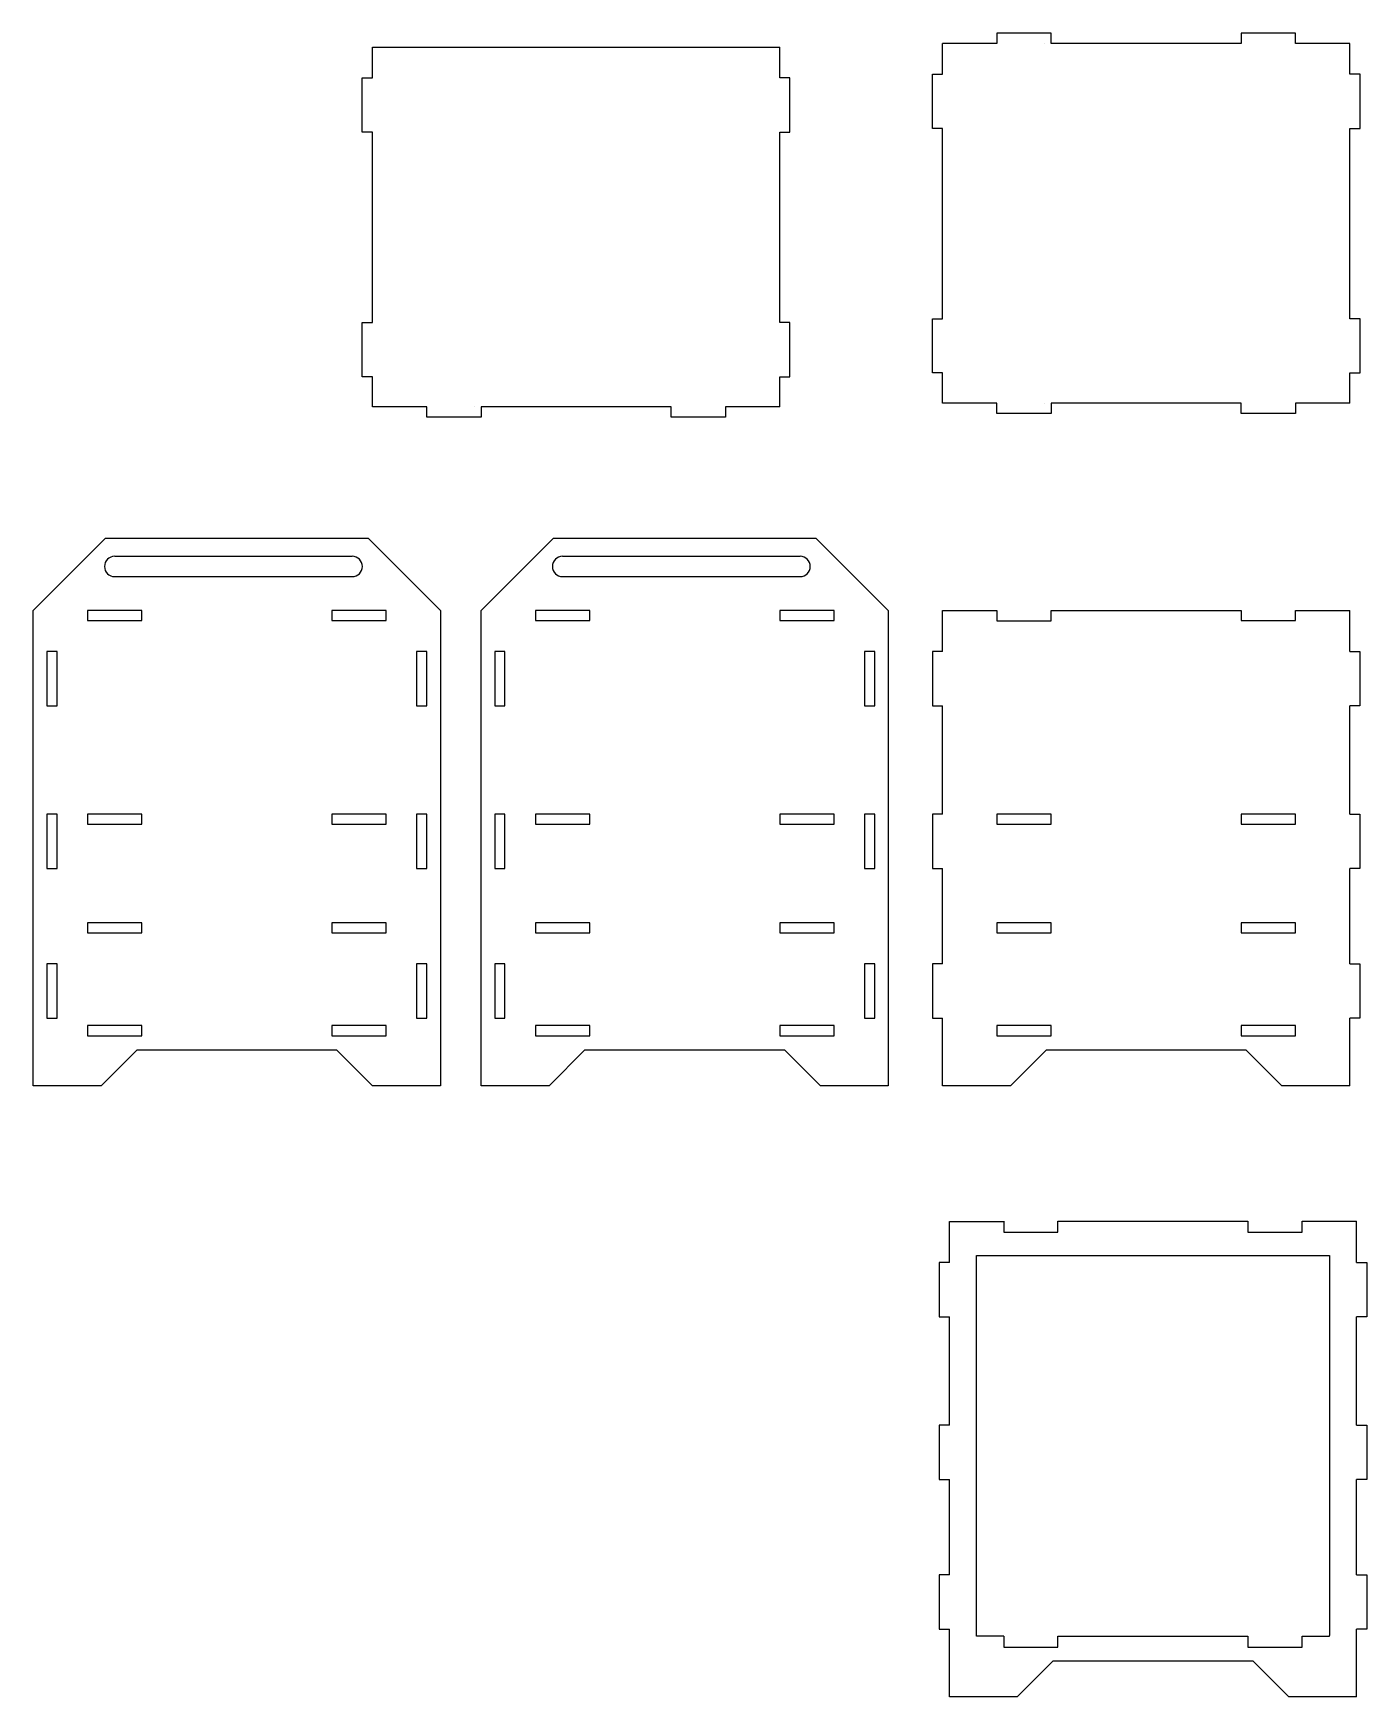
# Model space of a CAD drawing. Header units: millimetres. Extents: x 100 to 2065, y -800 to 1650.
import ezdxf

# ---------------------------------------------------------------- set-up
doc = ezdxf.new("R2010")
doc.units = ezdxf.units.MM
doc.layers.get('0').update_dxf_attribs({"lineweight": 25, "true_color": 0xffffff})

msp = doc.modelspace()

# ---------------------------------------------------------------- linework, layer by layer
for p, q in [((1520, 1650.4), (1520, 1635.3)), ((1600, 1650.4), (1520, 1650.4)), ((1600, 1635.3), (1600, 1650.4)), ((1880, 1650.4), (1880, 1635.3)), ((1960, 1650.4), (1880, 1650.4)), ((1960, 1635.3), (1960, 1650.4)), ((600, 1584.5), (600, 1629.8)), ((600, 1629.8), (1200, 1629.8)), ((670, 1629), (670, 1629)), ((750, 1629), (750, 1629)), ((1200, 1584.5), (1200, 1629.8)), ((1520, 1635.3), (1440, 1635.3)), ((1440, 1590), (1440, 1635.3)), ((1510, 1635.3), (1510, 1635.3)), ((1590, 1635.3), (1590, 1635.3)), ((1880, 1635.3), (1600, 1635.3)), ((2040, 1635.3), (1960, 1635.3)), ((2040, 1590), (2040, 1635.3)), ((584.9, 1584.5), (600, 1584.5)), ((584.9, 1504.5), (584.9, 1584.5)), ((1215.1, 1584.5), (1200, 1584.5)), ((1215.1, 1504.5), (1215.1, 1584.5)), ((1424.9, 1590), (1440, 1590)), ((1424.9, 1510), (1424.9, 1590)), ((2055.1, 1590), (2040, 1590)), ((2055.1, 1510), (2055.1, 1590)), ((600, 1504.5), (584.9, 1504.5)), ((600, 1224.5), (600, 1504.5)), ((1200, 1504.5), (1215.1, 1504.5)), ((1200, 1224.5), (1200, 1504.5)), ((1440, 1510), (1424.9, 1510)), ((1440, 1230), (1440, 1510)), ((2040, 1510), (2055.1, 1510)), ((2040, 1230), (2040, 1510)), ((1424.9, 1230), (1440, 1230)), ((1424.9, 1150), (1424.9, 1230)), ((2055.1, 1230), (2040, 1230)), ((2055.1, 1150), (2055.1, 1230)), ((584.9, 1224.5), (600, 1224.5)), ((584.9, 1144.5), (584.9, 1224.5)), ((1215.1, 1224.5), (1200, 1224.5)), ((1215.1, 1144.5), (1215.1, 1224.5)), ((600, 1144.5), (584.9, 1144.5)), ((600, 1100), (600, 1144.5)), ((1200, 1144.5), (1215.1, 1144.5)), ((1200, 1100), (1200, 1144.5)), ((1440, 1150), (1424.9, 1150)), ((1440, 1105.5), (1440, 1150)), ((2040, 1150), (2055.1, 1150)), ((2040, 1105.5), (2040, 1150)), ((1520, 1105.5), (1440, 1105.5)), ((1510, 1105.5), (1510, 1105.5)), ((1520, 1090.4), (1520, 1105.5)), ((1590, 1105.5), (1590, 1105.5)), ((1600, 1105.5), (1600, 1090.4)), ((1880, 1105.5), (1600, 1105.5)), ((1880, 1090.4), (1880, 1105.5)), ((1960, 1105.5), (1960, 1090.4)), ((2040, 1105.5), (1960, 1105.5)), ((680, 1100), (600, 1100)), ((670, 1100), (670, 1100)), ((680, 1084.9), (680, 1100)), ((760, 1084.9), (680, 1084.9)), ((750, 1100), (750, 1100)), ((760, 1100), (760, 1084.9)), ((1040, 1100), (760, 1100)), ((1040, 1084.9), (1040, 1100)), ((1120, 1084.9), (1040, 1084.9)), ((1120, 1100), (1120, 1084.9)), ((1200, 1100), (1120, 1100)), ((1600, 1090.4), (1520, 1090.4)), ((1960, 1090.4), (1880, 1090.4)), ((100, 800), (206.1, 906.1)), ((593.9, 906.1), (206.1, 906.1)), ((700, 800), (593.9, 906.1)), ((760, 800), (866.1, 906.1)), ((1253.9, 906.1), (866.1, 906.1)), ((1360, 800), (1253.9, 906.1)), ((220, 880), (570, 880)), ((880, 880), (1230, 880)), ((220, 850), (570, 850)), ((880, 850), (1230, 850)), ((100, 100), (100, 800)), ((260, 800.3), (180, 800.3)), ((180, 800.3), (180, 785.2)), ((180, 785.2), (260, 785.2)), ((260, 785.2), (260, 800.3)), ((620, 800.3), (540, 800.3)), ((540, 800.3), (540, 785.2)), ((540, 785.2), (620, 785.2)), ((620, 785.2), (620, 800.3)), ((700, 800), (700, 100)), ((760, 100), (760, 800)), ((920, 800.3), (840, 800.3)), ((840, 800.3), (840, 785.2)), ((840, 785.2), (920, 785.2)), ((920, 785.2), (920, 800.3)), ((1280, 800.3), (1200, 800.3)), ((1200, 800.3), (1200, 785.2)), ((1200, 785.2), (1280, 785.2)), ((1280, 785.2), (1280, 800.3)), ((1360, 800), (1360, 100)), ((1440, 739.7), (1440, 800)), ((1440, 800), (1520, 800)), ((1520, 800), (1520, 784.9)), ((1520, 784.9), (1600, 784.9)), ((1600, 784.9), (1600, 800.3)), ((1600, 800.3), (1880, 800.3)), ((1880, 800.3), (1880, 785.2)), ((1880, 785.2), (1960, 785.2)), ((1960, 785.2), (1960, 800.3)), ((1960, 800.3), (2040, 800.3)), ((2040, 800), (2040, 800.3)), ((2040, 739.7), (2040, 800)), ((135.1, 739.7), (120, 739.7)), ((120, 739.7), (120, 659.7)), ((135.1, 659.7), (135.1, 739.7)), ((680, 739.7), (664.9, 739.7)), ((664.9, 739.7), (664.9, 659.7)), ((680, 659.7), (680, 739.7)), ((795.1, 739.7), (780, 739.7)), ((780, 739.7), (780, 659.7)), ((795.1, 659.7), (795.1, 739.7)), ((1340, 739.7), (1324.9, 739.7)), ((1324.9, 739.7), (1324.9, 659.7)), ((1340, 659.7), (1340, 739.7)), ((1440, 739.7), (1425, 739.7)), ((1425, 739.7), (1425, 659.7)), ((1440, 739.7), (1440, 739.7)), ((1440, 739.7), (1440, 739.7)), ((2040, 739.7), (2040, 739.7)), ((2040, 739.7), (2055, 739.7)), ((2040, 739.7), (2040, 739.7)), ((2055, 739.7), (2055, 659.7)), ((120, 659.7), (135.1, 659.7)), ((664.9, 659.7), (680, 659.7)), ((780, 659.7), (795.1, 659.7)), ((1324.9, 659.7), (1340, 659.7)), ((1425, 659.7), (1440, 659.7)), ((1440, 500), (1440, 659.7)), ((1440, 659.7), (1440, 659.7)), ((2040, 500), (2040, 659.7)), ((2040, 659.7), (2040, 659.7)), ((2055, 659.7), (2040, 659.7)), ((135.1, 500.3), (120, 500.3)), ((120, 500.3), (120, 420.3)), ((135.1, 420.3), (135.1, 500.3)), ((260, 500.3), (180, 500.3)), ((260, 500.3), (180, 500.3)), ((180, 500.3), (180, 485.2)), ((260, 485.2), (260, 500.3)), ((620, 500.3), (540, 500.3)), ((620, 500.3), (540, 500.3)), ((540, 500.3), (540, 485.2)), ((620, 485.2), (620, 500.3)), ((680, 500.3), (664.9, 500.3)), ((664.9, 500.3), (664.9, 420.3)), ((680, 420.3), (680, 500.3)), ((795.1, 500.3), (780, 500.3)), ((780, 500.3), (780, 420.3)), ((795.1, 420.3), (795.1, 500.3)), ((920, 500.3), (840, 500.3)), ((920, 500.3), (840, 500.3)), ((840, 500.3), (840, 485.2)), ((920, 485.2), (920, 500.3)), ((1280, 500.3), (1200, 500.3)), ((1280, 500.3), (1200, 500.3)), ((1200, 500.3), (1200, 485.2)), ((1280, 485.2), (1280, 500.3)), ((1340, 500.3), (1324.9, 500.3)), ((1324.9, 500.3), (1324.9, 420.3)), ((1340, 420.3), (1340, 500.3)), ((1440, 500), (1425, 500)), ((1425, 500), (1425, 420)), ((1600, 500.3), (1520, 500.3)), ((1520, 500.3), (1520, 485.2)), ((1600, 485.2), (1600, 500.3)), ((1960, 500.3), (1880, 500.3)), ((1960, 500.3), (1880, 500.3)), ((1880, 500.3), (1880, 485.2)), ((1960, 485.2), (1960, 500.3)), ((2040, 500), (2055, 500)), ((2055, 500), (2055, 420)), ((180, 485.2), (260, 485.2)), ((540, 485.2), (620, 485.2)), ((840, 485.2), (920, 485.2)), ((1200, 485.2), (1280, 485.2)), ((1520, 485.2), (1600, 485.2)), ((1880, 485.2), (1960, 485.2)), ((120, 420.3), (135.1, 420.3)), ((664.9, 420.3), (680, 420.3)), ((780, 420.3), (795.1, 420.3)), ((1324.9, 420.3), (1340, 420.3)), ((1425, 420), (1440, 420)), ((1440, 279.7), (1440, 420)), ((1440, 420), (1440, 420)), ((2040, 279.7), (2040, 420)), ((2055, 420), (2040, 420)), ((2040, 420), (2040, 420)), ((260, 340.3), (180, 340.3)), ((260, 340.3), (180, 340.3)), ((180, 340.3), (180, 325.2)), ((180, 325.2), (260, 325.2)), ((260, 325.2), (260, 340.3)), ((620, 340.3), (540, 340.3)), ((620, 340.3), (540, 340.3)), ((540, 340.3), (540, 325.2)), ((540, 325.2), (620, 325.2)), ((620, 325.2), (620, 340.3)), ((920, 340.3), (840, 340.3)), ((920, 340.3), (840, 340.3)), ((840, 340.3), (840, 325.2)), ((840, 325.2), (920, 325.2)), ((920, 325.2), (920, 340.3)), ((1280, 340.3), (1200, 340.3)), ((1280, 340.3), (1200, 340.3)), ((1200, 340.3), (1200, 325.2)), ((1200, 325.2), (1280, 325.2)), ((1280, 325.2), (1280, 340.3)), ((1600, 340.3), (1520, 340.3)), ((1600, 340.3), (1520, 340.3)), ((1520, 340.3), (1520, 325.2)), ((1520, 325.2), (1600, 325.2)), ((1600, 325.2), (1600, 340.3)), ((1960, 340.3), (1880, 340.3)), ((1960, 340.3), (1880, 340.3)), ((1880, 340.3), (1880, 325.2)), ((1880, 325.2), (1960, 325.2)), ((1960, 325.2), (1960, 340.3)), ((135.1, 279.7), (120, 279.7)), ((120, 279.7), (120, 199.7)), ((135.1, 199.7), (135.1, 279.7)), ((680, 279.7), (664.9, 279.7)), ((664.9, 279.7), (664.9, 199.7)), ((680, 199.7), (680, 279.7)), ((795.1, 279.7), (780, 279.7)), ((780, 279.7), (780, 199.7)), ((795.1, 199.7), (795.1, 279.7)), ((1340, 279.7), (1324.9, 279.7)), ((1324.9, 279.7), (1324.9, 199.7)), ((1340, 199.7), (1340, 279.7)), ((1440, 279.7), (1425, 279.7)), ((1425, 279.7), (1425, 199.7)), ((2040, 279.7), (2055, 279.7)), ((2055, 279.7), (2055, 199.7)), ((120, 199.7), (135.1, 199.7)), ((664.9, 199.7), (680, 199.7)), ((780, 199.7), (795.1, 199.7)), ((1324.9, 199.7), (1340, 199.7)), ((1425, 199.7), (1440, 199.7)), ((1440, 100), (1440, 199.7)), ((1440, 199.7), (1440, 199.7)), ((1440, 199.7), (1440, 199.7)), ((1440, 199.7), (1440, 199.7)), ((1440, 199.7), (1440, 199.7)), ((2040, 100), (2040, 199.7)), ((2040, 199.7), (2040, 199.7)), ((2040, 199.7), (2040, 199.7)), ((2040, 199.7), (2040, 199.7)), ((2040, 199.7), (2040, 199.7)), ((2055, 199.7), (2040, 199.7)), ((260, 189), (180, 189)), ((260, 189), (180, 189)), ((180, 189), (180, 173.9)), ((180, 173.9), (260, 173.9)), ((260, 173.9), (260, 189)), ((620, 189), (540, 189)), ((620, 189), (540, 189)), ((540, 189), (540, 173.9)), ((540, 173.9), (620, 173.9)), ((620, 173.9), (620, 189)), ((920, 189), (840, 189)), ((920, 189), (840, 189)), ((840, 189), (840, 173.9)), ((840, 173.9), (920, 173.9)), ((920, 173.9), (920, 189)), ((1280, 189), (1200, 189)), ((1280, 189), (1200, 189)), ((1200, 189), (1200, 173.9)), ((1200, 173.9), (1280, 173.9)), ((1280, 173.9), (1280, 189)), ((1600, 189), (1520, 189)), ((1600, 189), (1520, 189)), ((1520, 189), (1520, 173.9)), ((1520, 173.9), (1600, 173.9)), ((1600, 173.9), (1600, 189)), ((1960, 189), (1880, 189)), ((1960, 189), (1880, 189)), ((1880, 189), (1880, 173.9)), ((1880, 173.9), (1960, 173.9)), ((1960, 173.9), (1960, 189)), ((200, 100), (253, 153)), ((253, 153), (547, 153)), ((600, 100), (547, 153)), ((860, 100), (913, 153)), ((913, 153), (1207, 153)), ((1260, 100), (1207, 153)), ((1540, 100), (1593, 153)), ((1593, 153), (1887, 153)), ((1940, 100), (1887, 153)), ((200, 100), (100, 100)), ((700, 100), (600, 100)), ((860, 100), (760, 100)), ((1360, 100), (1260, 100)), ((1540, 100), (1440, 100)), ((2040, 100), (1940, 100)), ((1450, -160.1), (1450, -99.8)), ((1450, -99.8), (1530, -99.8)), ((1530, -99.5), (1530, -115.5)), ((1530, -115.5), (1610, -115.5)), ((1610, -115.5), (1610, -99.5)), ((1610, -99.5), (1890, -99.5)), ((1890, -99.5), (1890, -115.5)), ((1890, -115.5), (1970, -115.5)), ((1970, -115.5), (1970, -99.5)), ((1970, -99.5), (2050, -99.5)), ((2050, -99.8), (2050, -99.5)), ((2050, -160.1), (2050, -99.8)), ((1450, -160.1), (1435, -160.1)), ((1435, -160.1), (1435, -240.1)), ((1450, -160.1), (1450, -160.1)), ((1450, -160.1), (1450, -160.1)), ((1490, -149.8), (2010, -149.8)), ((1490, -709.8), (1490, -149.8)), ((2010, -149.8), (2010, -709.8)), ((2050, -160.1), (2065, -160.1)), ((2050, -160.1), (2050, -160.1)), ((2050, -160.1), (2050, -160.1)), ((2065, -160.1), (2065, -240.1)), ((1435, -240.1), (1450, -240.1)), ((1450, -399.8), (1450, -240.1)), ((1450, -240.1), (1450, -240.1)), ((2050, -399.8), (2050, -240.1)), ((2065, -240.1), (2050, -240.1)), ((2050, -240.1), (2050, -240.1)), ((1450, -399.8), (1435, -399.8)), ((1435, -399.8), (1435, -479.8)), ((2050, -399.8), (2065, -399.8)), ((2065, -399.8), (2065, -479.8)), ((1435, -479.8), (1450, -479.8)), ((1450, -620.1), (1450, -479.8)), ((1450, -479.8), (1450, -479.8)), ((2050, -620.1), (2050, -479.8)), ((2050, -479.8), (2050, -479.8)), ((2065, -479.8), (2050, -479.8)), ((1450, -620.1), (1435, -620.1)), ((1435, -620.1), (1435, -700.1)), ((2050, -620.1), (2065, -620.1)), ((2065, -620.1), (2065, -700.1)), ((1435, -700.1), (1450, -700.1)), ((1450, -799.8), (1450, -700.1)), ((1450, -700.1), (1450, -700.1)), ((1450, -700.1), (1450, -700.1)), ((1450, -700.1), (1450, -700.1)), ((1450, -700.1), (1450, -700.1)), ((1490, -710.8), (1490, -709.8)), ((2010, -710.8), (2010, -709.8)), ((2050, -799.8), (2050, -700.1)), ((2065, -700.1), (2050, -700.1)), ((2050, -700.1), (2050, -700.1)), ((2050, -700.1), (2050, -700.1)), ((2050, -700.1), (2050, -700.1)), ((2050, -700.1), (2050, -700.1)), ((1530, -710.8), (1490, -710.8)), ((1530, -710.8), (1530, -726.8)), ((1530, -726.8), (1610, -726.8)), ((1610, -726.8), (1610, -710.8)), ((1610, -710.8), (1890, -710.8)), ((1890, -710.8), (1890, -726.8)), ((1890, -726.8), (1970, -726.8)), ((1970, -726.8), (1970, -710.8)), ((1970, -710.8), (2010, -710.8)), ((1550, -799.8), (1603, -746.8)), ((1603, -746.8), (1897, -746.8)), ((1950, -799.8), (1897, -746.8)), ((1550, -799.8), (1450, -799.8)), ((2050, -799.8), (1950, -799.8))]:
    msp.add_line(p, q)
for centre, start, end in [((220, 865), 90, 270), ((570, 865), 270, 90), ((880, 865), 90, 270), ((1230, 865), 270, 90)]:
    msp.add_arc(centre, 15, start, end)

doc.saveas('drawing.dxf')
